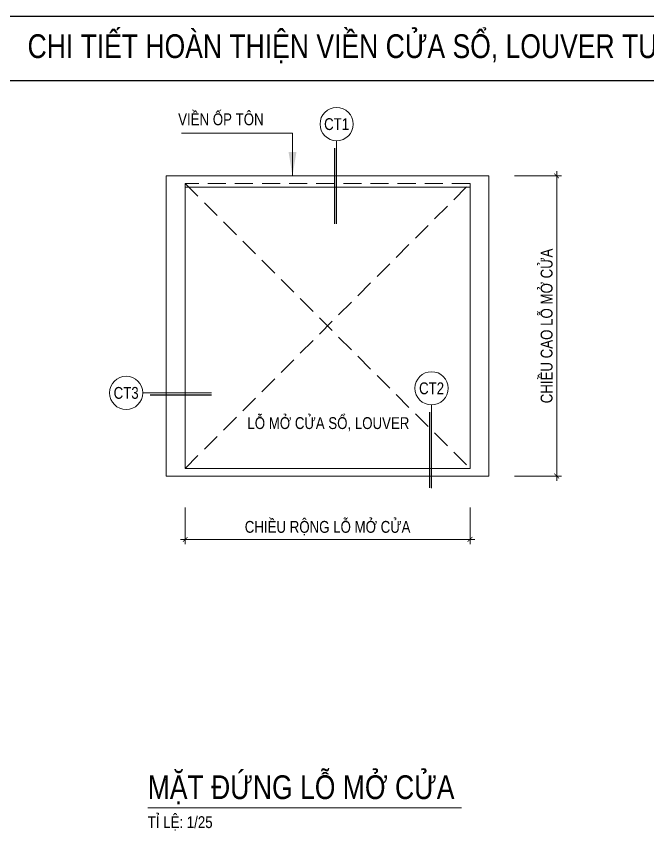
# Model space of a CAD drawing. Header units: millimetres. Extents: x -547695 to 905972, y -1055718 to 167349.
# Drawn here: x -530259 to -526933, y -1048526 to -1044238 of the extents above; entities that cross this region are included whole.
import ezdxf
from ezdxf.enums import TextEntityAlignment as Align

# ---------------------------------------------------------------- set-up
doc = ezdxf.new("R2010")
doc.units = ezdxf.units.MM
doc.linetypes.add('HIDDEN', pattern=[9.525, 6.35, -3.175])
doc.layers.get('DEFPOINTS').update_dxf_attribs({"color": 1, "lineweight": 25})
for name, color, linetype, lineweight in [('A-DIMS', 8, 'Continuous', 9), ('A-FINE', 255, 'Continuous', 25), ('A-HIDD', 45, 'HIDDEN', 9), ('A-LITE', 9, 'Continuous', 9), ('A-SYMBOLS', 10, 'Continuous', 13), ('A-TEXT', 255, 'Continuous', 25)]:
    doc.layers.add(name, color=color, linetype=linetype, lineweight=lineweight)
doc.styles.add('VTK _ Arial_2.5 mm', font='arial.ttf', dxfattribs={"width": 0.8})
doc.styles.add('VTK_Arial', font='arial.ttf', dxfattribs={"width": 0.8})
doc.dimstyles.new('A-2.5-DIM25', dxfattribs={"dimscale": 25, "dimtxt": 2.5, "dimasz": 1, "dimexe": 1, "dimexo": 0, "dimgap": 0.5, "dimtad": 1, "dimdec": 0, "dimzin": 12, "dimdsep": 46, "dimtxsty": 'VTK_Arial', "dimblk": 'ARCHTICK', "dimcen": 0, "dimdle": 1, "dimclrd": 256, "dimclre": 256, "dimclrt": 7, "dimadec": 1, "dimazin": 3, "dimtfac": 1, "dimtdec": 0, "dimtmove": 0, "dimatfit": 2, "dimfxl": 20, "dimtolj": 1, "dimtzin": 0, "dimlwd": -1, "dimlwe": -1, "dimarcsym": 0})

# ---------------------------------------------------------------- blocks, each defined once
blk = doc.blocks.new('_ARCHTICK')
at = {"color": 0, "linetype": 'ByBlock', "const_width": 0.15}
blk.add_lwpolyline([(-0.5, -0.5), (0.5, 0.5)], dxfattribs=at)
blk = doc.blocks.new('*D789')
at = {"layer": 'A-DIMS', "transparency": 16777216}
for p, q in [((-529369.3, -1046823.8), (-529369.3, -1047017)), ((-527869.3, -1046823.8), (-527869.3, -1047017)), ((-529394.3, -1046992), (-527844.3, -1046992))]:
    blk.add_line(p, q, dxfattribs=at)
at = {"layer": 'DEFPOINTS', "color": 0, "transparency": 16777216}
for p in [(-529369.3, -1046823.8), (-527869.3, -1046823.8), (-527869.3, -1046992)]:
    blk.add_point(p, dxfattribs=at)
at = {"layer": 'A-DIMS', "transparency": 16777216, "xscale": 25, "yscale": 25, "zscale": 25, "rotation": 180}
blk.add_blockref('_ARCHTICK', (-529369.3, -1046992), dxfattribs=at)
at = {"layer": 'A-DIMS', "transparency": 16777216, "xscale": 25, "yscale": 25, "zscale": 25}
blk.add_blockref('_ARCHTICK', (-527869.3, -1046992), dxfattribs=at)
at = {"layer": 'A-DIMS', "color": 7, "transparency": 16777216, "insert": (-528619.3, -1046933), "char_height": 62.5, "attachment_point": 5, "style": 'VTK_Arial'}
blk.add_mtext('\\A1;CHIỀU RỘNG LỖ MỞ CỬA', dxfattribs=at)
blk = doc.blocks.new('*D790')
at = {"layer": 'A-DIMS', "transparency": 16777216}
for p, q in [((-527412.9, -1046683.5), (-527412.9, -1045053.5)), ((-527635.5, -1045078.5), (-527387.9, -1045078.5)), ((-527635.5, -1046658.5), (-527387.9, -1046658.5))]:
    blk.add_line(p, q, dxfattribs=at)
at = {"layer": 'DEFPOINTS', "color": 0, "transparency": 16777216}
for p in [(-527635.5, -1045078.5), (-527412.9, -1045078.5), (-527635.5, -1046658.5)]:
    blk.add_point(p, dxfattribs=at)
at = {"layer": 'A-DIMS', "transparency": 16777216, "xscale": 25, "yscale": 25, "zscale": 25}
for p, rotation in [((-527412.9, -1045078.5), 90), ((-527412.9, -1046658.5), 270)]:
    blk.add_blockref('_ARCHTICK', p, dxfattribs=dict(at, rotation=rotation))
at = {"layer": 'A-DIMS', "color": 7, "transparency": 16777216, "insert": (-527465.6, -1045868.5), "char_height": 62.5, "attachment_point": 5, "rotation": 90, "style": 'VTK_Arial'}
blk.add_mtext('\\A1;CHIỀU CAO LỖ MỞ CỬA', dxfattribs=at)
blk = doc.blocks.new('*U776')
at = {"const_width": 0.3}
blk.add_lwpolyline([(0.42, -21), (0.42, -5)], dxfattribs=at)
blk.add_wipeout([(3.5, 0), (3.47, -0.44), (3.39, -0.87), (3.25, -1.29), (3.07, -1.69), (2.83, -2.06), (2.55, -2.4), (2.23, -2.7), (1.88, -2.96), (1.49, -3.17), (1.08, -3.33), (0.66, -3.44), (0.22, -3.49), (-0.22, -3.49), (-0.66, -3.44), (-1.08, -3.33), (-1.49, -3.17), (-1.88, -2.96), (-2.23, -2.7), (-2.55, -2.4), (-2.83, -2.06), (-3.07, -1.69), (-3.25, -1.29), (-3.39, -0.87), (-3.47, -0.44), (-3.5, 0), (-3.47, 0.44), (-3.39, 0.87), (-3.25, 1.29), (-3.07, 1.69), (-2.83, 2.06), (-2.55, 2.4), (-2.23, 2.7), (-1.88, 2.96), (-1.49, 3.17), (-1.08, 3.33), (-0.66, 3.44), (-0.22, 3.49), (0.22, 3.49), (0.66, 3.44), (1.08, 3.33), (1.49, 3.17), (1.88, 2.96), (2.23, 2.7), (2.55, 2.4), (2.83, 2.06), (3.07, 1.69), (3.25, 1.29), (3.39, 0.87), (3.47, 0.44)])
blk.add_lwpolyline([(0, -3.5), (0, -21)])
blk.add_circle((0, 0), 3.5)
at = {"color": 7, "style": 'VTK _ Arial_2.5 mm', "width": 0.8, "flags": 8}
blk.add_attdef('SYMBOL', text='', height=2.5, dxfattribs=at).set_placement((0, 0), align=Align.MIDDLE_CENTER)
blk = doc.blocks.new('*U775')
at = {"const_width": 0.3}
blk.add_lwpolyline([(-18, -0.42), (-5, -0.42)], dxfattribs=at)
blk.add_wipeout([(3.5, 0), (3.47, -0.44), (3.39, -0.87), (3.25, -1.29), (3.07, -1.69), (2.83, -2.06), (2.55, -2.4), (2.23, -2.7), (1.88, -2.96), (1.49, -3.17), (1.08, -3.33), (0.66, -3.44), (0.22, -3.49), (-0.22, -3.49), (-0.66, -3.44), (-1.08, -3.33), (-1.49, -3.17), (-1.88, -2.96), (-2.23, -2.7), (-2.55, -2.4), (-2.83, -2.06), (-3.07, -1.69), (-3.25, -1.29), (-3.39, -0.87), (-3.47, -0.44), (-3.5, 0), (-3.47, 0.44), (-3.39, 0.87), (-3.25, 1.29), (-3.07, 1.69), (-2.83, 2.06), (-2.55, 2.4), (-2.23, 2.7), (-1.88, 2.96), (-1.49, 3.17), (-1.08, 3.33), (-0.66, 3.44), (-0.22, 3.49), (0.22, 3.49), (0.66, 3.44), (1.08, 3.33), (1.49, 3.17), (1.88, 2.96), (2.23, 2.7), (2.55, 2.4), (2.83, 2.06), (3.07, 1.69), (3.25, 1.29), (3.39, 0.87), (3.47, 0.44)])
blk.add_lwpolyline([(-3.5, 0), (-18, 0)])
blk.add_circle((0, 0), 3.5)
at = {"color": 7, "style": 'VTK _ Arial_2.5 mm', "width": 0.8, "flags": 8}
blk.add_attdef('SYMBOL', text='', height=2.5, dxfattribs=at).set_placement((0, 0), align=Align.MIDDLE_CENTER)
blk = doc.blocks.new('*U771')
blk.add_line((66.1, 0), (0, 0))
at = {"color": 7, "style": 'VTK_Arial', "width": 0.8}
blk.add_attdef('SECTION', (0, 1.86), '', height=5, dxfattribs=at)
at = {"color": 7, "linetype": 'Continuous', "style": 'VTK_Arial', "width": 0.8, "flags": 8}
blk.add_attdef('SCALE-I', (0, -4.25), '', height=2.5, dxfattribs=at)

msp = doc.modelspace()

# ---------------------------------------------------------------- linework, layer by layer
at = {"layer": 'A-FINE'}
msp.add_lwpolyline([(-530325.2, -1044238.3), (-523075.2, -1044238.3), (-523075.2, -1044578.8), (-530325.2, -1044578.8)], close=True, dxfattribs=at)
at = {"layer": 'A-HIDD', "ltscale": 15}
for p, q in [((-537575.2, -1044238.3), (-523075.2, -1044238.3)), ((-529369.3, -1045118.5), (-527869.3, -1046618.5)), ((-529369.3, -1046618.5), (-527869.3, -1045118.5))]:
    msp.add_line(p, q, dxfattribs=at)
at = {"layer": 'A-LITE'}
for points in [[(-529469.3, -1046658.5), (-527769.3, -1046658.5), (-527769.3, -1045078.5), (-529469.3, -1045078.5)], [(-529369.3, -1046618.5), (-527869.3, -1046618.5), (-527869.3, -1045138.5), (-529369.3, -1045138.5)]]:
    msp.add_lwpolyline(points, close=True, dxfattribs=at)

# ---------------------------------------------------------------- block references
at = {"layer": 'A-SYMBOLS', "xscale": 25, "yscale": 25, "zscale": 25}
msp.add_blockref('*U771', (-529566.6, -1048405.5), dxfattribs=at).add_auto_attribs({'SECTION': 'MẶT ĐỨNG LỖ MỞ CỬA', 'SCALE-I': 'TỈ LỆ: 1/25'})

# ---------------------------------------------------------------- texts
at = {"layer": 'A-TEXT', "color": 0, "style": 'VTK_Arial', "width": 0.8}
msp.add_text('CHI TIẾT HOÀN THIỆN VIỀN CỬA SỔ, LOUVER TƯỜNG VÁCH TÔN', height=125, dxfattribs=at).set_placement((-530199.5, -1044395.6), align=Align.MIDDLE_LEFT)
at = {"layer": 'A-TEXT', "color": 0, "char_height": 62.5, "style": 'VTK_Arial'}
for s, insert, width, attachment_point in [('VIỀN ỐP TÔN', (-529406.3, -1044749.2), 1765.323, 1), ('LỖ MỞ CỬA SỔ, LOUVER', (-528188.6, -1046348.6), 1239.205, 3)]:
    msp.add_mtext(s, dxfattribs=dict(at, insert=insert, width=width, attachment_point=attachment_point))

# ---------------------------------------------------------------- dimensions: what is measured, and where the dimension line sits
at = {"layer": 'A-DIMS'}
dim = msp.add_linear_dim(base=(-527412.9, -1045078.5), p1=(-527635.5, -1046658.5), p2=(-527635.5, -1045078.5), angle=90, text='CHIỀU CAO LỖ MỞ CỬA', dimstyle='A-2.5-DIM25', override={"dimpost": '\\X'}, dxfattribs=at)
dim.commit()
dim.dimension.update_dxf_attribs({"geometry": '*D790', "text_midpoint": (-527465.6, -1045868.5)})

# ---------------------------------------------------------------- leaders
at = {"layer": 'A-SYMBOLS'}
msp.add_leader([(-528804.2, -1045078.5), (-528804.2, -1044853.2), (-529389.1, -1044853.2)], dimstyle='A-2.5-DIM25', override={"dimasz": 5}, dxfattribs=at)

# ---------------------------------------------------------------- next in the draw order: block references
ref = msp.add_blockref('*U776', (-528571.7, -1044805.9), dxfattribs=dict(at, xscale=-25, yscale=25, zscale=25))
ref.add_attrib('SYMBOL', 'CT1', dxfattribs={"layer": '0', "color": 7, "height": 62.5, "style": 'VTK _ Arial_2.5 mm', "width": 0.8, "flags": 8}).set_placement((-528571.7, -1044805.9), align=Align.MIDDLE_CENTER)
ref = msp.add_blockref('*U775', (-529680.2, -1046220.8), dxfattribs=dict(at, xscale=-25, yscale=25, zscale=25))
ref.add_attrib('SYMBOL', 'CT3', dxfattribs={"layer": '0', "color": 7, "height": 62.5, "style": 'VTK _ Arial_2.5 mm', "width": 0.8, "flags": 8}).set_placement((-529680.2, -1046220.8), align=Align.MIDDLE_CENTER)
ref = msp.add_blockref('*U776', (-528071.7, -1046196.6), dxfattribs=dict(at, xscale=-25, yscale=25, zscale=25))
ref.add_attrib('SYMBOL', 'CT2', dxfattribs={"layer": '0', "color": 7, "height": 62.5, "style": 'VTK _ Arial_2.5 mm', "width": 0.8, "flags": 8}).set_placement((-528071.7, -1046196.6), align=Align.MIDDLE_CENTER)

# ---------------------------------------------------------------- next in the draw order: linework, layer by layer
at = {"layer": 'A-HIDD', "ltscale": 15}
msp.add_lwpolyline([(-527869.3, -1045138.5), (-527869.3, -1045118.5), (-529369.3, -1045118.5), (-529369.3, -1045138.5)], dxfattribs=at)

# ---------------------------------------------------------------- next in the draw order: dimensions: what is measured, and where the dimension line sits
at = {"layer": 'A-DIMS'}
dim = msp.add_linear_dim(base=(-527869.3, -1046992), p1=(-529369.3, -1046823.8), p2=(-527869.3, -1046823.8), text='CHIỀU RỘNG LỖ MỞ CỬA', dimstyle='A-2.5-DIM25', override={"dimpost": '\\X'}, dxfattribs=at)
dim.commit()
dim.dimension.update_dxf_attribs({"geometry": '*D789', "text_midpoint": (-528619.3, -1046933)})

doc.saveas('drawing.dxf')
